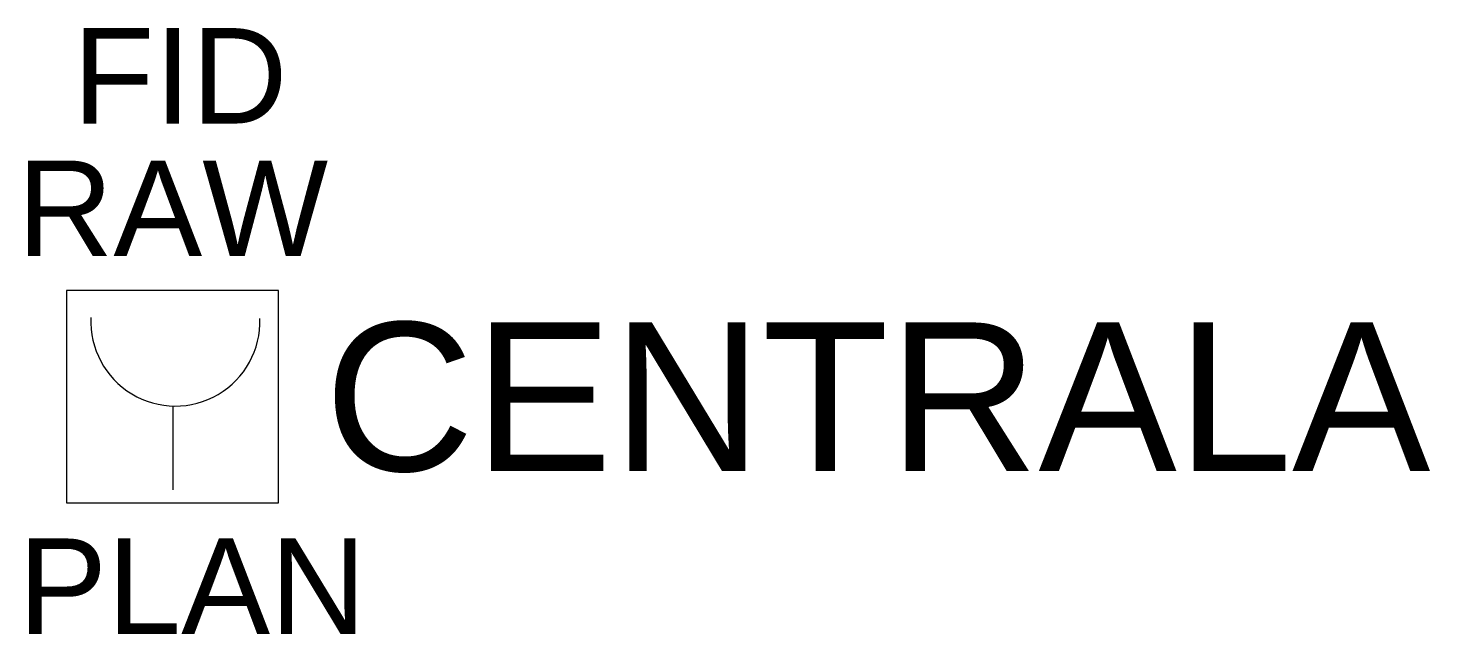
# Model space of a CAD drawing. Header units: millimetres. Extents: x -273 to 2372, y -447 to 695.
import ezdxf
from ezdxf.enums import TextEntityAlignment as Align

# ---------------------------------------------------------------- set-up
doc = ezdxf.new("R2010")
doc.units = ezdxf.units.MM
doc.header["$LTSCALE"] = 0.25
doc.styles.add('opis_czujki', font='arial.ttf')
doc.styles.add('opis_czujki_2', font='arial.ttf')

msp = doc.modelspace()

# ---------------------------------------------------------------- linework, layer by layer
msp.add_line((0.6, -17.6), (0.6, -175.7))
msp.add_lwpolyline([(-200, -200), (200, -200), (200, 200), (-200, 200)], close=True)
msp.add_arc((5.3, 141.7), 159.4, 177.2727, 2.0078)

# ---------------------------------------------------------------- texts
at = {"style": 'opis_czujki_2', "flags": 9}
for tag, p in [('FID', (14.3, 604.9)), ('RAW', (0, 354.9))]:
    msp.add_attdef(tag, text='XX', height=180, dxfattribs=at).set_placement(p, align=Align.MIDDLE_CENTER)
at = {"style": 'opis_czujki', "flags": 8}
msp.add_attdef('CENTRALA', text='xx', height=280, dxfattribs=at).set_placement((286.3, 0), align=Align.MIDDLE_LEFT)
at = {"style": 'opis_czujki_2', "flags": 9}
msp.add_attdef('PLAN', (-291.3, -447.3), 'xx', height=180, dxfattribs=at)

doc.saveas('drawing.dxf')
